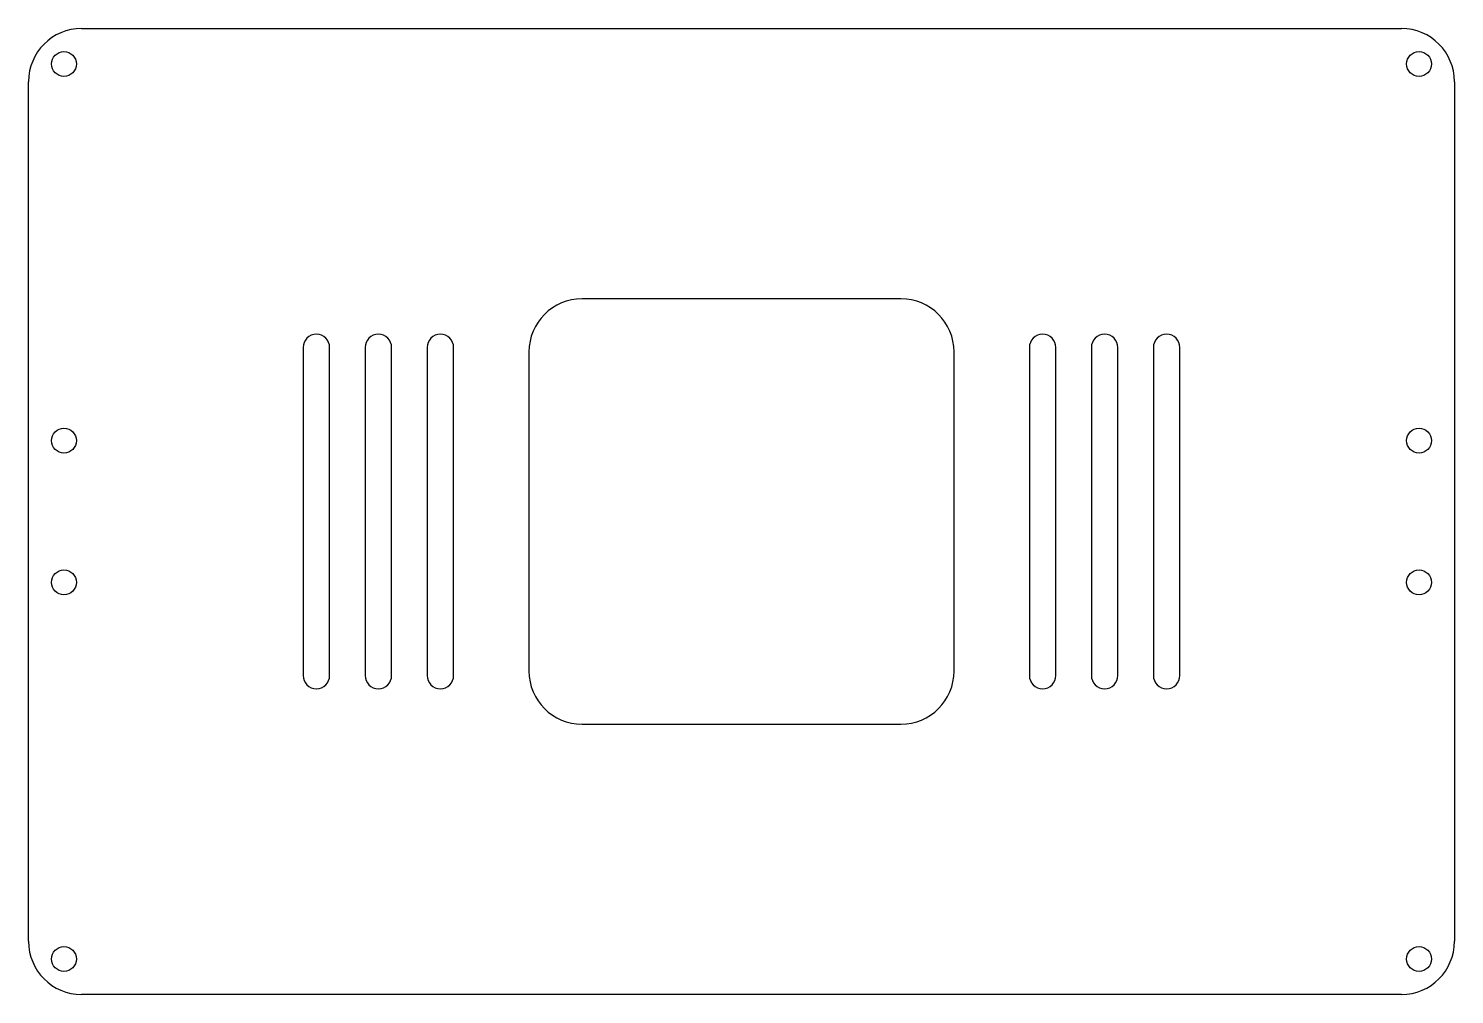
# Model space of a CAD drawing. Header units: millimetres. Extents: x -80 to 80, y -54 to 54.
import ezdxf

# ---------------------------------------------------------------- set-up
doc = ezdxf.new("R2010")
doc.units = ezdxf.units.MM

msp = doc.modelspace()

# ---------------------------------------------------------------- linework, layer by layer
for p, q in [((-74.5, 54.5), (74.5, 54.5)), ((-80.5, -48.5), (-80.5, 48.5)), ((80.5, 48.5), (80.5, -48.5)), ((18, 24), (-18, 24)), ((-49.5, 18.5), (-49.5, -18.5)), ((-46.5, -18.5), (-46.5, 18.5)), ((-42.5, 18.5), (-42.5, -18.5)), ((-39.5, -18.5), (-39.5, 18.5)), ((-35.5, 18.5), (-35.5, -18.5)), ((-32.5, -18.5), (-32.5, 18.5)), ((-24, 18), (-24, -18)), ((24, -18), (24, 18)), ((32.5, 18.5), (32.5, -18.5)), ((35.5, -18.5), (35.5, 18.5)), ((39.5, 18.5), (39.5, -18.5)), ((42.5, -18.5), (42.5, 18.5)), ((46.5, 18.5), (46.5, -18.5)), ((49.5, -18.5), (49.5, 18.5)), ((-18, -24), (18, -24)), ((74.5, -54.5), (-74.5, -54.5))]:
    msp.add_line(p, q)
for centre in [(-76.5, 50.5), (76.5, 50.5), (-76.5, 8), (76.5, 8), (-76.5, -8), (76.5, -8), (-76.5, -50.5), (76.5, -50.5)]:
    msp.add_circle(centre, 1.4)
for centre, radius, start, end in [((-74.5, 48.5), 6, 90, 180), ((74.5, 48.5), 6, 0, 90), ((-18, 18), 6, 90, 180), ((18, 18), 6, 0, 90), ((-48, 18.5), 1.5, 0, 180), ((-41, 18.5), 1.5, 0, 180), ((-34, 18.5), 1.5, 0, 180), ((34, 18.5), 1.5, 0, 180), ((41, 18.5), 1.5, 0, 180), ((48, 18.5), 1.5, 0, 180), ((-48, -18.5), 1.5, 180, 360), ((-41, -18.5), 1.5, 180, 360), ((-34, -18.5), 1.5, 180, 360), ((-18, -18), 6, 180, 270), ((18, -18), 6, -90, 0), ((34, -18.5), 1.5, 180, 360), ((41, -18.5), 1.5, 180, 360), ((48, -18.5), 1.5, 180, 360), ((-74.5, -48.5), 6, 180, 270), ((74.5, -48.5), 6, -90, 0)]:
    msp.add_arc(centre, radius, start, end)

doc.saveas('drawing.dxf')
